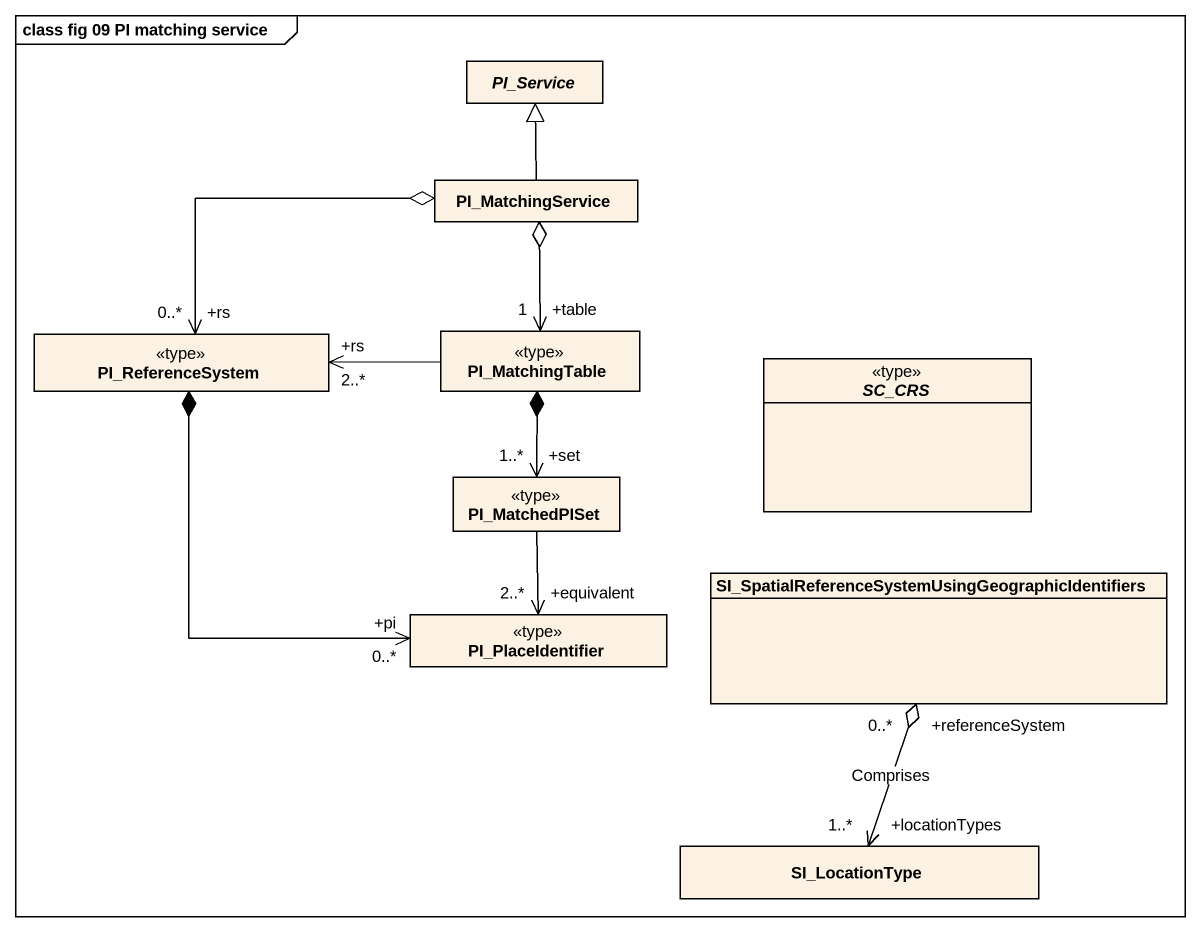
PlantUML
@startuml
mainframe class fig 09 PI matching service
hide circle
hide empty members
abstract class PI_Service
class PI_MatchingService
class PI_ReferenceSystem <<type>>
class PI_MatchingTable <<type>>
abstract class SC_CRS <<type>>
class PI_MatchedPISet <<type>>
class PI_PlaceIdentifier <<type>>
class "SI_SpatialReferenceSystemUsingGeographicIdentifiers" as SI_SpatialReferenceSystemUsi
class SI_LocationType
PI_MatchingService -up-|> PI_Service
PI_ReferenceSystem "+rs\n0..*" <-right-o PI_MatchingService
PI_MatchingTable "+table\n1" <-up-o PI_MatchingService
PI_MatchingTable -left-> "+rs\n2..*" PI_ReferenceSystem
PI_MatchedPISet "+set\n1..*" <-up-* PI_MatchingTable
PI_MatchedPISet --> "+equivalent\n2..*" PI_PlaceIdentifier
PI_PlaceIdentifier "+pi\n0..*" <-up-* PI_ReferenceSystem
SI_LocationType "+locationTypes\n1..*" <-up-o "+referenceSystem\n0..*" SI_SpatialReferenceSystemUsi : Comprises
@enduml
